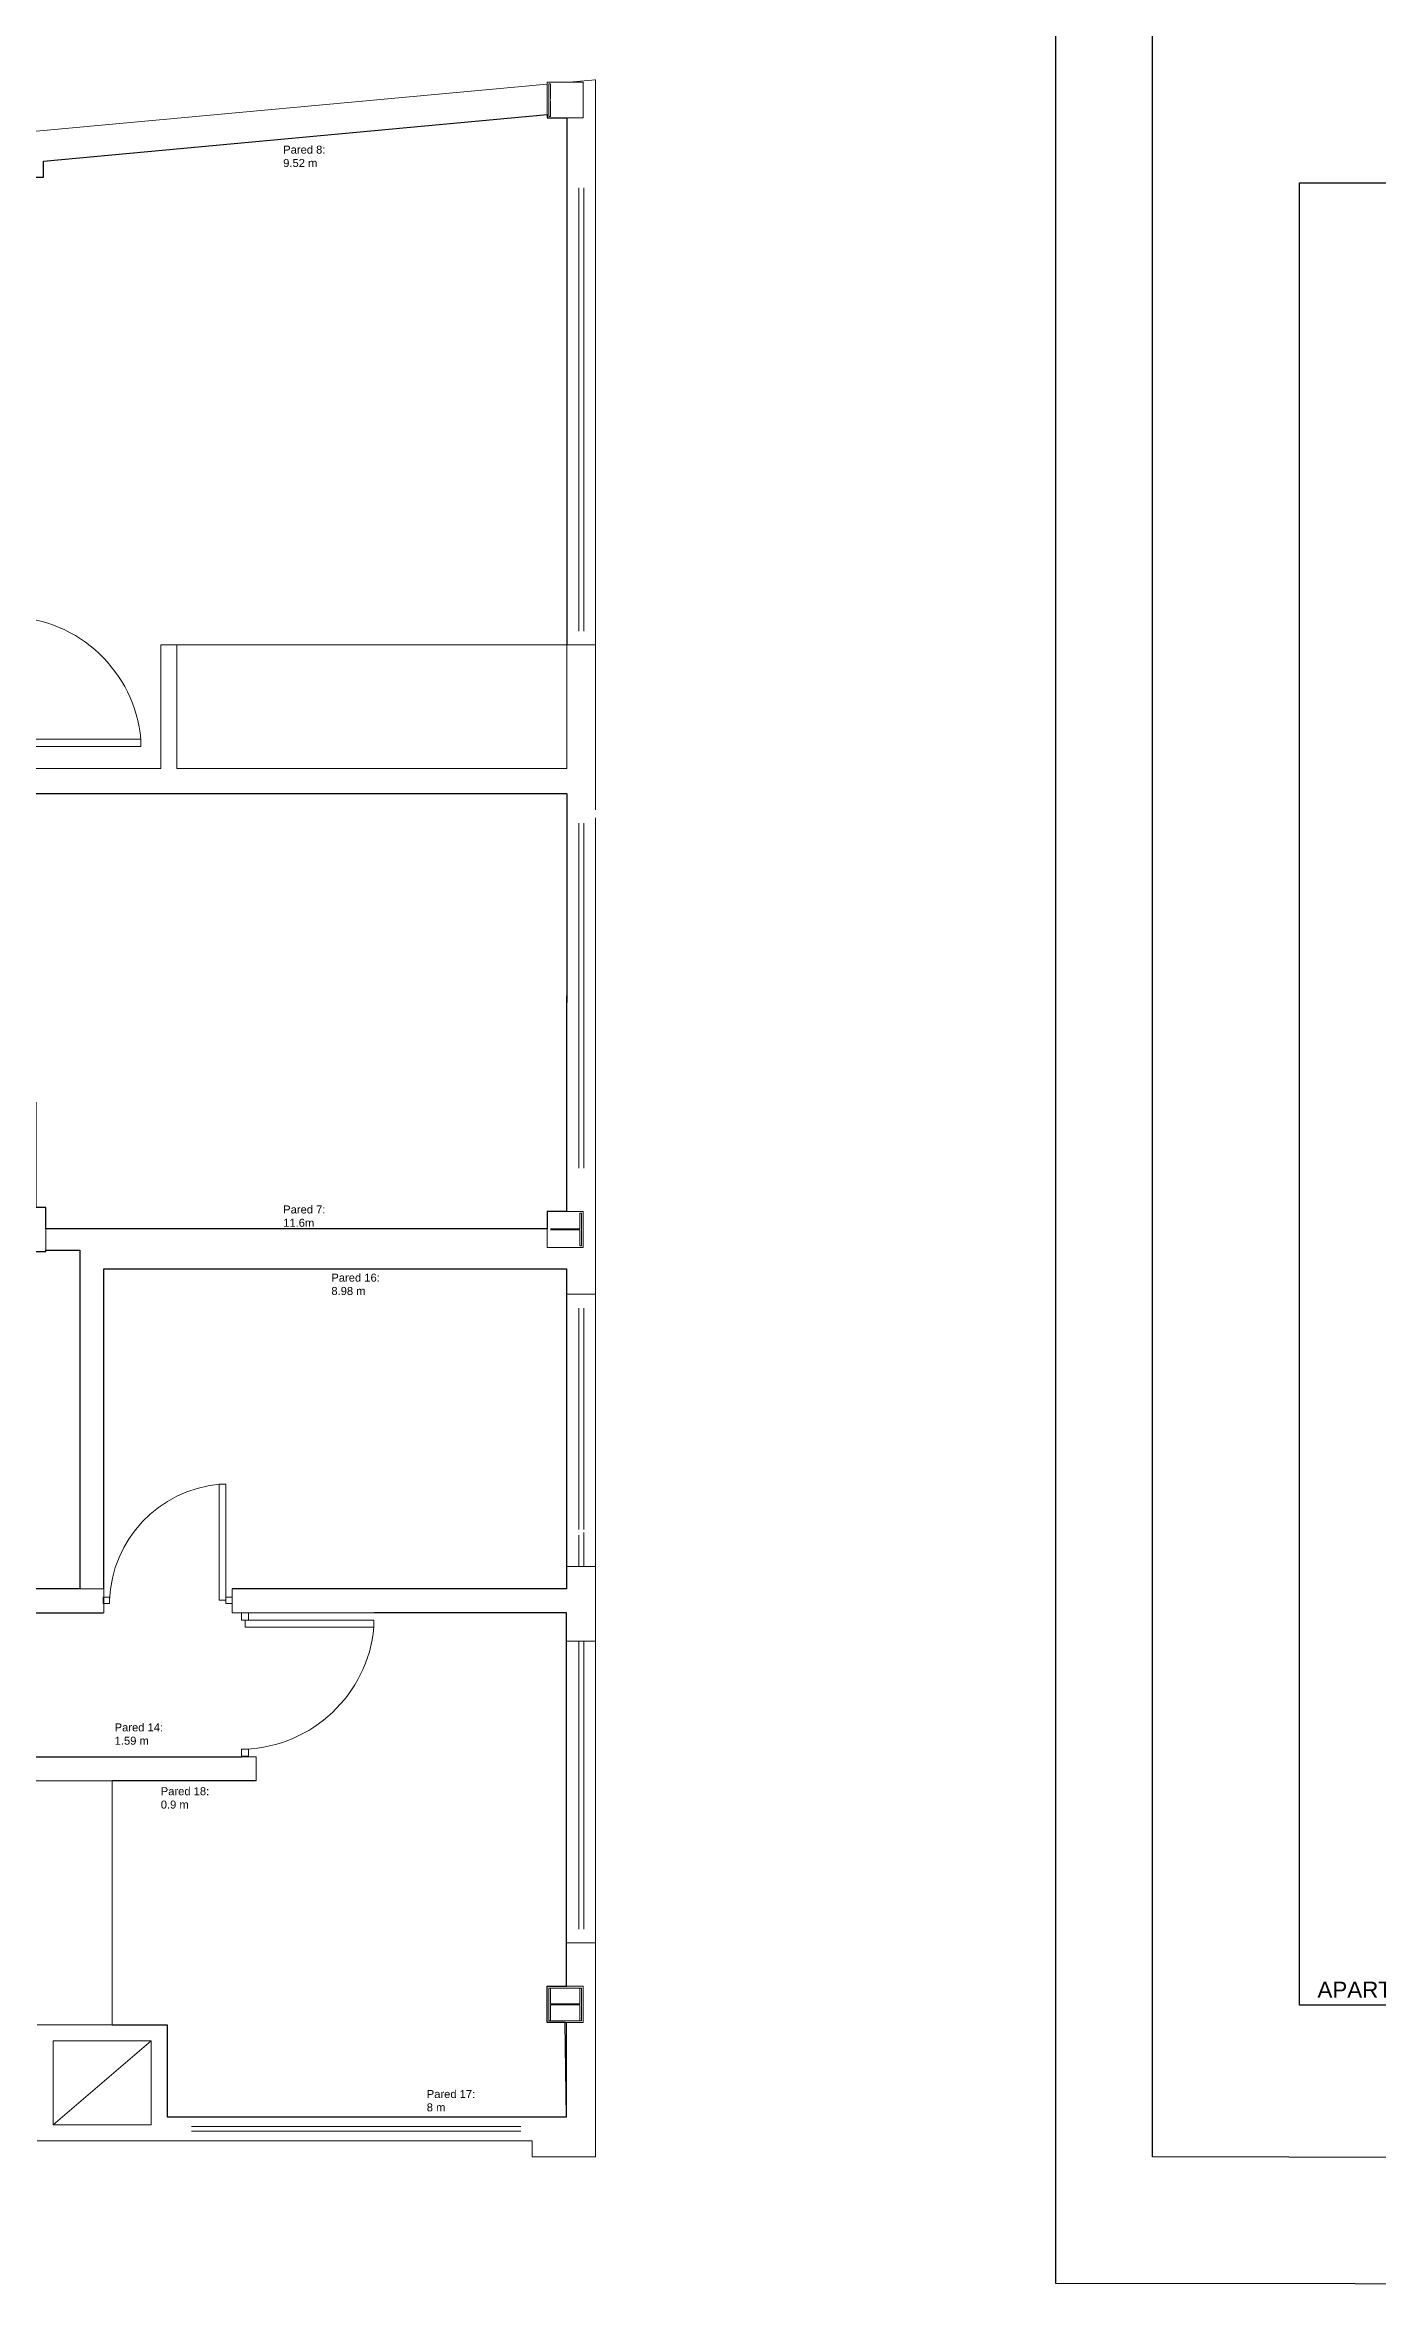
# Model space of a CAD drawing. Header units: metres. Extents: x 0 to 113, y -32 to 21.
# Drawn here: x 10.91 to 19.23, y -0.84 to 13.2 of the extents above; entities that cross this region are included whole.
import ezdxf

# ---------------------------------------------------------------- set-up
doc = ezdxf.new("R2010")
doc.units = ezdxf.units.M
doc.header["$LTSCALE"] = 0.5
doc.layers.add('APARTAMENTO', color=252, linetype='Continuous', lineweight=5)
doc.layers.add('CUADRO', color=7, linetype='Continuous')
doc.layers.add('MEDIDAS PAREDES', color=1, linetype='Continuous')
doc.styles.get("Standard").update_dxf_attribs({"font": 'arial.ttf'})

# ---------------------------------------------------------------- blocks, each defined once
blk = doc.blocks.new('PUERTA2')
for p, q in [((-0.1, 0.925), (-0.05, 0.925)), ((-0.1, 0.025), (-0.1, 0.925)), ((-0.05, 0.925), (-0.05, 0.025)), ((-0.05, 0.025), (-0.05, 0.925)), ((-1, 0.05), (-0.95, 0.05)), ((-1, 0), (-1, 0.05)), ((-0.95, 0), (-1, 0)), ((-0.95, 0.05), (-0.95, 0.025)), ((-0.95, 0.025), (-0.95, 0)), ((-0.05, 0.025), (-0.1, 0.025)), ((-0.05, 0.05), (0, 0.05)), ((-0.05, 0), (-0.05, 0.05)), ((0, 0), (-0.05, 0)), ((0, 0.05), (0, 0.025)), ((0, 0.025), (0, 0))]:
    blk.add_line(p, q)
blk.add_arc((-0.011, -0.011), 0.94, 95.4546, 177.8185)

msp = doc.modelspace()

# ---------------------------------------------------------------- linework, layer by layer
at = {"layer": 'APARTAMENTO'}
for p, q in [((10.742, 12.646), (14.048, 12.952)), ((14.068, 12.855), (14.068, 12.954)), ((14.068, 12.855), (14.068, 12.954)), ((14.068, 12.855), (14.068, 12.954)), ((14.185, 12.964), (14.35, 12.979)), ((14.345, 12.979), (14.35, 12.979)), ((14.35, 12.979), (14.35, 12.339)), ((14.068, 12.75), (14.068, 12.849)), ((14.171, 12.389), (14.171, 12.74)), ((14.171, 12.389), (14.17, 9.448)), ((14.35, 9.448), (14.35, 12.389)), ((11.634, 9.448), (14.35, 9.448)), ((11.634, 8.676), (11.634, 9.448)), ((11.734, 9.448), (11.634, 9.448)), ((11.734, 8.676), (11.734, 9.448)), ((14.17, 9.448), (14.17, 8.676)), ((14.35, 9.448), (14.35, 8.418)), ((10.774, 8.676), (11.634, 8.676)), ((11.734, 8.676), (14.17, 8.676)), ((10.109, 8.518), (14.17, 8.518)), ((14.17, 8.518), (14.17, 8.418)), ((14.17, 8.333), (14.169, 6.177)), ((14.35, 8.368), (14.349, 6.141)), ((14.169, 6.177), (14.169, 5.907)), ((14.349, 6.141), (14.349, 5.39)), ((14.349, 6.141), (14.349, 5.39)), ((14.251, 5.897), (14.251, 5.798)), ((14.251, 5.897), (14.251, 5.798)), ((10.914, 5.799), (14.048, 5.799)), ((10.914, 5.799), (14.048, 5.799)), ((11.277, 5.799), (11.277, 5.799)), ((14.068, 5.798), (14.251, 5.798)), ((14.068, 5.798), (14.251, 5.798)), ((14.068, 5.792), (14.251, 5.792)), ((14.068, 5.792), (14.251, 5.792)), ((14.251, 5.792), (14.251, 5.693)), ((14.251, 5.792), (14.251, 5.693)), ((10.914, 5.666), (11.128, 5.666)), ((10.914, 5.666), (11.128, 5.666)), ((11.128, 5.666), (11.128, 5.549)), ((11.128, 5.666), (11.128, 5.549)), ((11.127, 5.549), (11.127, 5.549)), ((11.127, 3.549), (11.127, 5.549)), ((13.975, 5.549), (11.277, 5.549)), ((14.169, 5.549), (11.277, 5.549)), ((11.277, 3.549), (11.277, 5.549)), ((11.277, 3.549), (11.277, 5.549)), ((11.277, 3.549), (11.277, 5.549)), ((11.277, 3.399), (11.277, 5.549)), ((14.169, 5.549), (14.169, 5.39)), ((14.169, 5.39), (14.349, 5.39)), ((14.169, 3.69), (14.169, 5.39)), ((14.169, 3.69), (14.169, 5.39)), ((14.349, 5.39), (14.349, 3.69)), ((14.349, 5.39), (14.349, 3.69)), ((14.349, 5.39), (14.349, 3.69)), ((11.127, 3.549), (11.127, 3.784)), ((14.169, 3.692), (14.169, 3.549)), ((14.169, 3.692), (14.169, 3.549)), ((14.169, 3.69), (14.349, 3.69)), ((14.349, 3.69), (14.349, 3.222)), ((11.277, 3.549), (8.955, 3.549)), ((11.277, 3.399), (11.277, 3.549)), ((14.169, 3.549), (12.079, 3.549)), ((12.079, 3.399), (12.079, 3.549)), ((14.169, 3.549), (12.079, 3.549)), ((11.277, 3.399), (8.955, 3.399)), ((14.169, 3.399), (12.079, 3.399)), ((14.169, 3.399), (14.169, 3.222)), ((14.169, 3.222), (14.349, 3.222)), ((14.169, 1.337), (14.169, 3.222)), ((14.349, 1.337), (14.349, 3.222)), ((12.229, 2.499), (10.544, 2.499)), ((12.229, 2.349), (12.229, 2.499)), ((12.229, 2.349), (10.704, 2.349)), ((11.329, 2.349), (11.329, 0.826)), ((14.169, 1.337), (14.349, 1.337)), ((14.169, 1.337), (14.169, 1.107)), ((14.349, 1.337), (14.349, 0)), ((14.068, 1.066), (14.251, 1.066)), ((14.068, 0.956), (14.068, 1.055)), ((14.068, 1.055), (14.251, 1.055)), ((14.169, 1.107), (14.169, 1.102)), ((14.169, 1.107), (14.169, 1.066)), ((14.251, 0.956), (14.251, 1.055)), ((14.262, 1.055), (14.262, 0.851)), ((14.068, 0.956), (14.251, 0.956)), ((14.068, 0.851), (14.068, 0.95)), ((14.068, 0.95), (14.251, 0.95)), ((14.068, 0.851), (14.251, 0.851)), ((14.251, 0.95), (14.251, 0.851)), ((10.861, 0.826), (11.673, 0.826)), ((10.961, 0.726), (10.961, 0.2)), ((10.961, 0.726), (11.573, 0.726)), ((10.961, 0.2), (11.573, 0.726)), ((11.573, 0.726), (11.573, 0.2)), ((11.673, 0.826), (11.673, 0.25)), ((14.068, 0.84), (14.251, 0.84)), ((14.169, 0.84), (14.169, 0.25)), ((10.961, 0.2), (11.573, 0.2)), ((11.754, 0.25), (11.673, 0.25)), ((11.754, 0.25), (13.954, 0.25)), ((10.861, 0.1), (11.673, 0.1)), ((11.754, 0.1), (11.673, 0.1)), ((11.754, 0.1), (13.954, 0.1)), ((13.954, 0.1), (13.954, 0))]:
    msp.add_line(p, q, dxfattribs=at)
at = {"layer": 'APARTAMENTO', "ltscale": 0.05}
for p, q in [((14.048, 12.761), (10.901, 12.47)), ((14.054, 0.25), (13.592, 0.25)), ((14.169, 0.25), (13.592, 0.25)), ((14.349, 0), (13.954, 0))]:
    msp.add_line(p, q, dxfattribs=at)
at = {"layer": 'APARTAMENTO', "ltscale": 0.025}
for p, q in [((14.246, 12.303), (14.246, 9.534)), ((14.276, 12.303), (14.276, 9.534)), ((14.246, 8.333), (14.246, 6.177)), ((14.276, 8.333), (14.276, 6.177)), ((14.246, 5.304), (14.246, 3.92)), ((14.246, 5.304), (14.246, 3.92)), ((14.246, 5.304), (14.246, 3.92)), ((14.246, 5.304), (14.246, 3.92)), ((14.246, 5.304), (14.246, 3.92)), ((14.276, 5.304), (14.276, 3.92)), ((14.276, 5.304), (14.276, 3.92)), ((14.276, 5.304), (14.276, 3.92)), ((14.276, 5.304), (14.276, 3.92)), ((14.276, 5.304), (14.276, 3.92)), ((14.246, 3.885), (14.246, 3.69)), ((14.276, 3.902), (14.276, 3.69)), ((14.246, 3.222), (14.246, 1.423)), ((14.276, 3.222), (14.276, 1.423)), ((13.882, 0.19), (11.826, 0.19)), ((13.882, 0.16), (11.826, 0.16))]:
    msp.add_line(p, q, dxfattribs=at)
at = {"layer": 'APARTAMENTO'}
for points in [[(14.048, 12.964), (14.272, 12.964), (14.272, 12.74), (14.048, 12.74)], [(14.048, 12.964), (14.272, 12.964), (14.272, 12.74), (14.048, 12.74)], [(10.914, 5.658), (10.534, 5.658), (10.534, 5.933), (10.914, 5.933)], [(10.914, 5.658), (10.534, 5.658), (10.534, 5.933), (10.914, 5.933)], [(14.048, 5.907), (14.272, 5.907), (14.272, 5.683), (14.048, 5.683)]]:
    msp.add_lwpolyline(points, close=True, dxfattribs=at)
for points in [[(14.068, 12.75), (14.058, 12.75), (14.058, 12.954), (14.068, 12.954)], [(14.251, 5.897), (14.262, 5.897), (14.262, 5.693), (14.251, 5.693)], [(14.068, 0.84), (14.047, 0.84), (14.047, 1.066), (14.068, 1.066)], [(14.068, 0.851), (14.058, 0.851), (14.058, 1.055), (14.068, 1.055)], [(14.251, 1.066), (14.273, 1.066), (14.273, 0.84), (14.251, 0.84)], [(14.251, 1.055), (14.262, 1.055), (14.262, 0.851), (14.251, 0.851)]]:
    msp.add_lwpolyline(points, dxfattribs=at)
at = {"layer": 'CUADRO'}
for points in [[(17.226, 20.845), (60.235, 20.798), (60.235, -0.838), (17.226, -0.791)], [(17.83, 19.511), (37.412, 19.464), (37.412, -0.048), (17.83, 0)], [(18.748, 12.335), (35.223, 12.335), (35.223, 0.949), (18.748, 0.949)]]:
    msp.add_lwpolyline(points, close=True, dxfattribs=at)
at = {"layer": 'MEDIDAS PAREDES'}
for points in [[(10.774, 9.668), (10.774, 12.37), (10.901, 12.37), (10.901, 12.47), (14.048, 12.761), (14.048, 12.74), (14.171, 12.74), (14.171, 9.448)], [(10.109, 7.802), (10.109, 8.518), (14.17, 8.516), (14.169, 5.907), (14.048, 5.907), (14.048, 5.799), (10.914, 5.799), (10.914, 5.933), (10.854, 5.933), (10.854, 6.591)], [(8.055, 4.763), (8.055, 5.711), (10.534, 5.711), (10.534, 5.658), (10.914, 5.658), (10.914, 5.666), (11.128, 5.666), (11.128, 3.549), (8.955, 3.549)], [(11.277, 3.549), (11.277, 5.549), (14.169, 5.548), (14.169, 3.549), (12.079, 3.549)], [(8.955, 3.399), (11.273, 3.399)], [(11.329, 0.826), (11.673, 0.826), (11.673, 0.25), (14.169, 0.25), (14.16, 0.84), (14.047, 0.84), (14.047, 1.066), (14.169, 1.066), (14.169, 3.399), (12.966, 3.399)], [(10.544, 2.499), (12.137, 2.499)], [(12.229, 2.349), (11.329, 2.349)]]:
    msp.add_lwpolyline(points, dxfattribs=at)

# ---------------------------------------------------------------- block references
at = {"layer": 'APARTAMENTO', "rotation": 270}
for p, xscale, yscale, zscale in [((10.677, 8.768), 0.8999999999996362, 0.8999999999996362, 0.8999999999996362), ((12.137, 3.399), -0.8955222007407428, 0.8955222007407428, 0.8955222007408691)]:
    msp.add_blockref('PUERTA2', p, dxfattribs=dict(at, xscale=xscale, yscale=yscale, zscale=zscale))
at = {"layer": 'APARTAMENTO', "xscale": 0.8061067903040566, "yscale": 0.8061067903040566, "zscale": 0.8061067903040566}
msp.add_blockref('PUERTA2', (12.079, 3.458), dxfattribs=at)
msp.add_blockref('PUERTA2', (12.079, 3.458), dxfattribs=at)

# ---------------------------------------------------------------- texts
at = {"layer": 'CUADRO', "insert": (18.86, 1.095), "char_height": 0.1, "attachment_point": 1}
msp.add_mtext_dynamic_manual_height_columns('APARTAMENTO 2', width=1.23242, gutter_width=12.5, heights=[0], dxfattribs=at)
at = {"layer": 'MEDIDAS PAREDES', "char_height": 0.05, "attachment_point": 1}
for s, width, insert in [('Pared 8:^J9.52 m', 0.27179, (12.398, 12.567)), ('Pared 7:^J11.6m', 0.32513, (12.398, 5.945)), ('Pared 16:^J8.98 m', 0.30176, (12.699, 5.519)), ('Pared 14:^J1.59 m', 0.30176, (11.345, 2.709)), ('Pared 18:^J0.9 m', 0.30176, (11.633, 2.31)), ('Pared 17:^J8 m', 0.30176, (13.295, 0.418))]:
    msp.add_mtext_dynamic_manual_height_columns(s, width=width, gutter_width=12.5, heights=[0], dxfattribs=dict(at, insert=insert))

doc.saveas('drawing.dxf')
